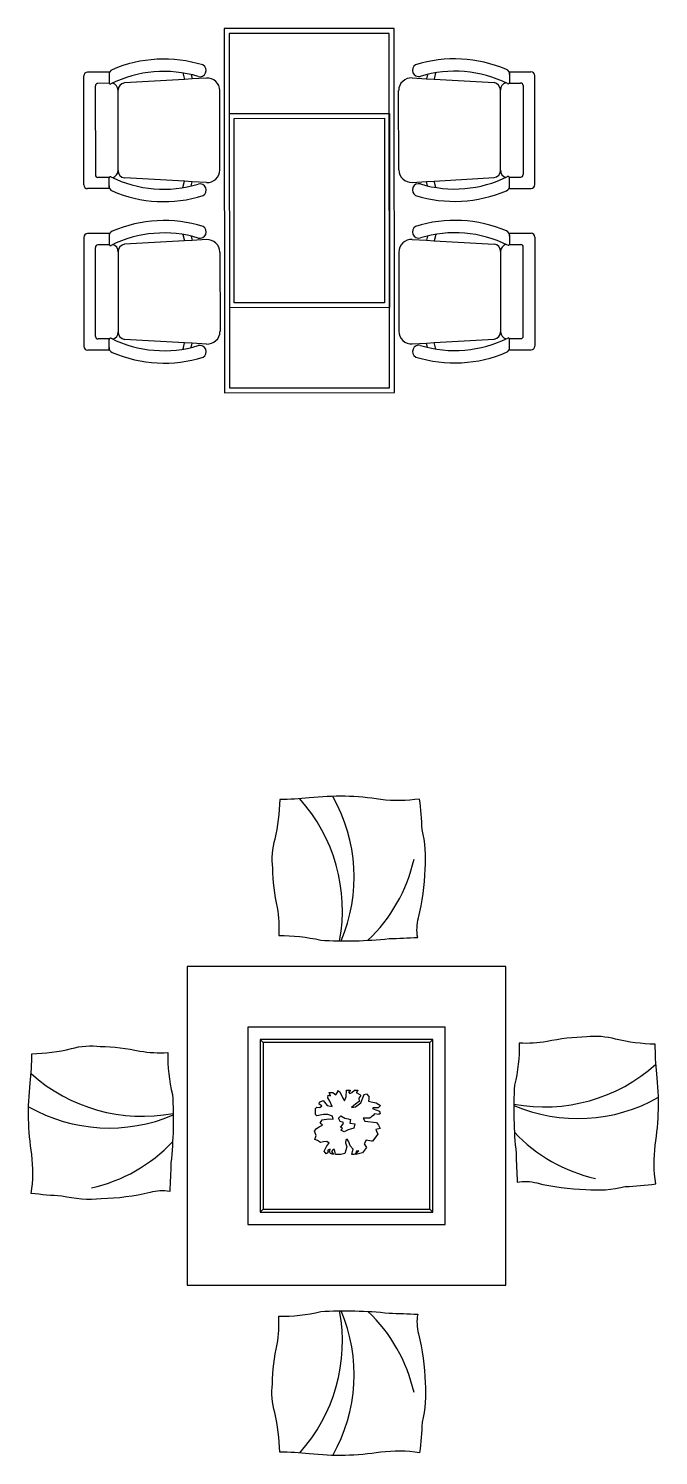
# Model space of a CAD drawing. Header units: millimetres. Extents: x 794 to 24045, y 774 to 18002.
# Drawn here: x 21969 to 24045, y 869 to 5573 of the extents above; entities that cross this region are included whole.
import ezdxf

# ---------------------------------------------------------------- set-up
doc = ezdxf.new("R2010")
doc.units = ezdxf.units.MM

msp = doc.modelspace()

# ---------------------------------------------------------------- linework, layer by layer
at = {"color": 18, "true_color": 0x000000}
for p, q in [((23173.9, 5572.8), (22613.9, 5572.4)), ((22613.9, 5572.4), (22614.7, 4372.4)), ((23157.9, 5556.8), (22629.9, 5556.4)), ((22629.9, 5556.4), (22630.7, 4388.4)), ((23158.7, 4388.8), (23157.9, 5556.8)), ((23174.7, 4372.8), (23173.9, 5572.8)), ((22151.1, 5057.5), (22150.7, 5416.4)), ((22235.8, 5429.2), (22163.2, 5429)), ((22234.1, 5429.2), (22234.2, 5393.9)), ((22477.4, 5426.3), (22482.4, 5405.3)), ((22504.4, 5420.9), (22507.8, 5406.8)), ((22555, 5409.5), (22507.8, 5406.8)), ((23233, 5410), (23280.2, 5407.3)), ((23283.6, 5421.5), (23280.2, 5407.3)), ((23310.6, 5426.9), (23305.6, 5405.9)), ((23552.2, 5430.1), (23624.8, 5430)), ((23553.8, 5430), (23553.8, 5394.8)), ((23637.4, 5058.5), (23637.3, 5417.4)), ((22188.9, 5383.8), (22189.2, 5090.3)), ((22234.6, 5392.3), (22197.3, 5392.1)), ((22264, 5105), (22263.7, 5369.2)), ((22482.4, 5405.3), (22284.8, 5393.9)), ((22507.8, 5406.8), (22482.4, 5405.3)), ((22599.3, 5106.9), (22599.5, 5367.9)), ((23189, 5107.3), (23188.6, 5368.3)), ((23280.2, 5407.3), (23305.6, 5405.9)), ((23305.6, 5405.9), (23503.2, 5394.8)), ((23524.4, 5105.8), (23524.3, 5370.1)), ((23553.4, 5393.1), (23590.8, 5393.1)), ((23599.1, 5384.7), (23599.2, 5091.2)), ((22630.1, 5292.4), (23158.1, 5292.8)), ((22646.1, 5276.4), (23142.1, 5276.8)), ((22646.5, 4668.4), (22646.1, 5276.4)), ((23142.1, 5276.8), (23142.5, 4668.8)), ((23158.1, 5292.8), (23158.5, 4652.8)), ((22234.9, 5081.9), (22197.6, 5081.9)), ((22234.5, 5050.3), (22234.5, 5080.2)), ((22482.8, 5069.3), (22285.2, 5080.3)), ((23305.7, 5069.9), (23503.3, 5081.2)), ((23553.5, 5082.8), (23590.9, 5082.9)), ((23553.9, 5051.2), (23553.9, 5081.1)), ((22236.2, 5045), (22163.5, 5045)), ((22477.8, 5048.3), (22482.8, 5069.3)), ((22508.1, 5067.9), (22482.8, 5069.3)), ((22504.8, 5053.8), (22508.1, 5067.9)), ((22555.4, 5065.3), (22508.1, 5067.9)), ((23233.1, 5065.7), (23280.3, 5068.4)), ((23280.3, 5068.4), (23305.7, 5069.9)), ((23283.7, 5054.3), (23280.3, 5068.4)), ((23310.7, 5048.9), (23305.7, 5069.9)), ((23552.3, 5045.9), (23624.9, 5046)), ((22236.3, 4896.8), (22163.7, 4896.7)), ((22477.9, 4893.8), (22482.9, 4872.8)), ((23310.8, 4894.4), (23305.8, 4873.4)), ((23552.4, 4897.7), (23625, 4897.7)), ((23554.1, 4892.4), (23554, 4862.5)), ((22151.2, 4884.2), (22151.3, 4525.3)), ((22189.5, 4558), (22189.4, 4851.5)), ((22235.1, 4859.9), (22197.7, 4859.8)), ((22234.6, 4891.6), (22234.7, 4861.6)), ((22482.9, 4872.8), (22285.3, 4861.6)), ((22508.2, 4874.3), (22482.9, 4872.8)), ((22504.9, 4888.4), (22508.2, 4874.3)), ((22555.5, 4877), (22508.2, 4874.3)), ((23233.2, 4877.4), (23280.5, 4874.8)), ((23283.8, 4888.9), (23280.5, 4874.8)), ((23280.5, 4874.8), (23305.8, 4873.4)), ((23305.8, 4873.4), (23503.4, 4862.4)), ((23553.7, 4860.8), (23591, 4860.8)), ((23599.6, 4558.9), (23599.3, 4852.4)), ((23637.5, 4885.2), (23637.9, 4526.3)), ((22264.2, 4836.9), (22264.2, 4572.6)), ((22599.5, 4835.5), (22600, 4574.4)), ((23189.2, 4835.9), (23189.1, 4574.8)), ((23524.6, 4837.7), (23524.9, 4573.5)), ((23142.5, 4668.8), (22646.5, 4668.4)), ((23158.5, 4652.8), (22630.5, 4652.4)), ((22235.2, 4549.6), (22197.8, 4549.6)), ((22234.7, 4512.7), (22234.8, 4547.9)), ((22483, 4536.8), (22285.4, 4548)), ((22478, 4515.8), (22483, 4536.8)), ((22508.4, 4535.4), (22483, 4536.8)), ((22505, 4521.2), (22508.4, 4535.4)), ((22555.6, 4532.7), (22508.4, 4535.4)), ((23233.6, 4533.2), (23280.8, 4535.9)), ((23280.8, 4535.9), (23306.2, 4537.4)), ((23284.2, 4521.8), (23280.8, 4535.9)), ((23306.2, 4537.4), (23503.8, 4548.8)), ((23311.2, 4516.4), (23306.2, 4537.4)), ((23554, 4550.5), (23591.3, 4550.6)), ((23554.5, 4513.6), (23554.4, 4548.8)), ((22236.4, 4512.7), (22163.8, 4512.7)), ((23552.8, 4513.6), (23625.4, 4513.7)), ((22630.7, 4388.4), (23158.7, 4388.8)), ((22614.7, 4372.4), (23174.7, 4372.8)), ((22731.9, 2240.5), (22741.9, 2230.5)), ((23301.9, 2240.5), (23291.9, 2230.5)), ((22987.8, 2067.2), (22988.3, 2071.6)), ((22988.3, 2071.6), (22994.8, 2067.6)), ((23015.5, 2051.1), (23016.7, 2072.9)), ((23016.7, 2072.9), (23028.9, 2072.9)), ((23028.9, 2070.3), (23023.2, 2068.1)), ((23028.9, 2072.9), (23028.9, 2070.3)), ((23034.2, 2065), (23043.2, 2072.9)), ((23043.2, 2072.9), (23053.8, 2072.9)), ((23053.8, 2072.9), (23052.1, 2067.2)), ((22926.8, 2026.7), (22927.6, 2033.6)), ((22935.4, 2021.9), (22926.8, 2026.7)), ((22927.6, 2033.6), (22940.2, 2039.3)), ((22940.2, 2039.3), (22952.9, 2022.7)), ((22952.9, 2022.7), (22969.5, 2019.2)), ((22954.9, 2047.6), (22956.5, 2057.2)), ((22961.4, 2036.7), (22954.9, 2047.6)), ((22956.5, 2057.2), (22963.8, 2054.6)), ((22963.8, 2054.6), (22959.8, 2065.5)), ((22959.8, 2065.5), (22972, 2065)), ((22969.5, 2019.2), (22961.4, 2036.7)), ((22972, 2065), (22981.7, 2058)), ((22981.7, 2058), (22987.8, 2067.2)), ((22994.8, 2067.6), (23004.5, 2047.2)), ((23004.5, 2047.2), (23009.8, 2038.4)), ((23009.8, 2038.4), (23015.5, 2051.1)), ((23023.2, 2068.1), (23027.3, 2062.4)), ((23027.3, 2062.4), (23034.2, 2065)), ((23046, 2027.5), (23033, 2016.2)), ((23058.7, 2036.3), (23046, 2027.5)), ((23046, 2017.9), (23064.3, 2031)), ((23052.1, 2067.2), (23048.5, 2065)), ((23048.5, 2065), (23060.7, 2058.5)), ((23063.9, 2055.4), (23057.4, 2046.3)), ((23057.4, 2046.3), (23058.7, 2036.3)), ((23060.7, 2058.5), (23063.9, 2055.4)), ((23064.3, 2031), (23074.5, 2059.4)), ((23074.5, 2059.4), (23082.3, 2060.7)), ((23082.3, 2060.7), (23090, 2051.9)), ((23090.4, 2044.1), (23089.2, 2037.1)), ((23089.2, 2037.1), (23098.1, 2034.5)), ((23090, 2051.9), (23090.4, 2044.1)), ((23098.1, 2034.5), (23114.4, 2031)), ((23114.4, 2031), (23123.8, 2026.2)), ((23123.8, 2026.2), (23129, 2022.3)), ((22914.2, 2012.3), (22919.5, 2017.1)), ((22914.6, 1992.6), (22914.2, 2012.3)), ((22919.1, 1988.7), (22914.6, 1992.6)), ((22940.6, 1993.5), (22919.1, 1988.7)), ((22919.5, 2017.1), (22928.8, 2016.6)), ((22928.8, 2016.6), (22935.4, 2021.9)), ((22929.7, 1963.9), (22936.2, 1975.6)), ((22936.2, 1975.6), (22957.3, 1978.7)), ((22955.7, 1993.5), (22940.6, 1993.5)), ((22970.8, 1987.4), (22955.7, 1993.5)), ((22957.3, 1978.7), (22972.8, 1977.4)), ((22972.8, 1977.4), (22970.8, 1987.4)), ((22990.7, 1981.3), (22997.6, 1988.3)), ((22995.6, 1970.4), (22990.7, 1981.3)), ((22997.6, 1988.3), (23011, 1980.9)), ((23011, 1980.9), (23022.8, 1978.7)), ((23022.8, 1978.7), (23029.8, 1977)), ((23029.8, 1977), (23028.1, 1964.3)), ((23033, 2016.2), (23046, 2017.9)), ((23094, 1980.9), (23072.1, 1980.4)), ((23072.1, 1980.4), (23077.4, 1971.3)), ((23104.2, 1990), (23094, 1980.9)), ((23105, 2014.5), (23102.2, 2012.3)), ((23102.2, 2012.3), (23113.2, 2007.9)), ((23109.1, 1995.7), (23104.2, 1990)), ((23120.9, 2014.9), (23105, 2014.5)), ((23123.3, 1992.6), (23109.1, 1995.7)), ((23113.2, 2007.9), (23125.4, 2003.6)), ((23129, 2022.3), (23120.9, 2014.9)), ((23128.2, 1996.6), (23123.3, 1992.6)), ((23125.4, 2003.6), (23128.2, 1996.6)), ((22911.4, 1937.7), (22918.3, 1946.9)), ((22917, 1923.8), (22911.4, 1937.7)), ((22918.3, 1946.9), (22926.4, 1952.1)), ((22926.4, 1952.1), (22938.2, 1957.3)), ((22938.2, 1957.3), (22929.7, 1963.9)), ((23007, 1966.5), (22995.6, 1970.4)), ((22997.2, 1950.8), (23004.9, 1960)), ((23004.1, 1946.9), (22997.2, 1950.8)), ((22998, 1941.2), (23004.1, 1946.9)), ((23009.4, 1936.4), (22998, 1941.2)), ((23004.9, 1960), (23007, 1966.5)), ((23022.4, 1942.1), (23009.4, 1936.4)), ((23029.8, 1945.1), (23022.4, 1942.1)), ((23028.1, 1964.3), (23044.4, 1962.1)), ((23041.2, 1948.2), (23029.8, 1945.1)), ((23044.4, 1962.1), (23041.2, 1948.2)), ((23077.4, 1971.3), (23115.6, 1966.5)), ((23127.4, 1947.3), (23113.2, 1943.8)), ((23113.2, 1943.8), (23116, 1937.7)), ((23115.6, 1966.5), (23122.5, 1957.3)), ((23116, 1937.7), (23120.1, 1927.7)), ((23122.5, 1957.3), (23127.4, 1947.3)), ((22912.2, 1910.3), (22917, 1923.8)), ((22921.5, 1906.8), (22912.2, 1910.3)), ((22931.3, 1901.1), (22921.5, 1906.8)), ((22940.6, 1902.4), (22931.3, 1901.1)), ((22951.6, 1903.7), (22940.6, 1902.4)), ((22943.5, 1872.3), (22952, 1889.3)), ((22959.4, 1898.9), (22951.6, 1903.7)), ((22952, 1889.3), (22959.4, 1898.9)), ((23018.4, 1886.3), (23011.4, 1864.9)), ((23015.1, 1909.4), (23013.5, 1899.4)), ((23013.5, 1899.4), (23018.4, 1886.3)), ((23019.2, 1912), (23015.1, 1909.4)), ((23024.9, 1902.4), (23019.2, 1912)), ((23028.9, 1889.8), (23024.9, 1902.4)), ((23039.1, 1878.9), (23028.9, 1889.8)), ((23082.7, 1884.5), (23069.2, 1866.2)), ((23081.4, 1908.9), (23075.3, 1896.7)), ((23075.3, 1896.7), (23082.7, 1884.5)), ((23098.9, 1905.5), (23081.4, 1908.9)), ((23102.2, 1905), (23098.9, 1905.5)), ((23120.1, 1927.7), (23102.2, 1905)), ((22950, 1863.6), (22943.5, 1872.3)), ((22955.3, 1867.1), (22950, 1863.6)), ((22955.7, 1875.4), (22954.9, 1871.5)), ((22954.9, 1871.5), (22955.3, 1867.1)), ((22963, 1878.9), (22955.7, 1875.4)), ((22961, 1871.5), (22963, 1878.9)), ((22963.8, 1864), (22961, 1871.5)), ((22973.6, 1860.6), (22963.8, 1864)), ((22973.2, 1877.6), (22967.5, 1870.6)), ((22967.5, 1870.6), (22973.6, 1860.6)), ((22976.9, 1877.6), (22973.2, 1877.6)), ((22980.5, 1860.6), (22976.9, 1877.6)), ((22998.4, 1860.6), (22980.5, 1860.6)), ((23011.4, 1864.9), (22998.4, 1860.6)), ((23034.6, 1861.4), (23036.3, 1871)), ((23041.2, 1860.6), (23034.6, 1861.4)), ((23036.3, 1871), (23039.1, 1878.9)), ((23046, 1863.6), (23041.2, 1860.6)), ((23049.3, 1872.3), (23046, 1863.6)), ((23069.2, 1866.2), (23048.1, 1861.4)), ((23048.1, 1861.4), (23049.3, 1865.4)), ((23049.3, 1865.4), (23057.8, 1873.6)), ((23057.8, 1873.6), (23049.3, 1872.3)), ((22731.9, 1670.5), (22741.9, 1680.5)), ((23301.9, 1670.5), (23291.9, 1680.5))]:
    msp.add_line(p, q, dxfattribs=at)
for points in [[(22931.7, 2567.7, 0.041811), (23156.9, 2572.8, 0.005528), (23251.5, 2576.6, -0.113254), (23254.2, 2641, 0.054812), (23275.6, 2802.2, 0.083941), (23266.1, 2932.4, 0.021183), (23257.6, 3033, -0.06624), (23129.6, 3031.3, 0.06819), (22894.1, 3036.4, -0.018865), (22796.9, 3031.1, -0.052732), (22780.3, 2900.8, 0.09964), (22772.9, 2805.5, 0.05153), (22788.3, 2675.1, -0.054309), (22793.5, 2583, -0.063495)], [(22443.2, 2058.8, -0.041811), (22438.1, 1833.5, -0.005528), (22434.3, 1738.9, 0.113254), (22369.9, 1736.2, -0.054812), (22208.7, 1714.9, -0.083941), (22078.5, 1724.3, -0.021183), (21977.9, 1732.8, 0.06624), (21979.6, 1860.8, -0.06819), (21974.5, 2096.3, 0.018865), (21979.8, 2193.5, 0.052732), (22110, 2210.1, -0.09964), (22205.4, 2217.6, -0.05153), (22335.8, 2202.1, 0.054309), (22427.9, 2197, 0.063495)], [(23570.7, 2089.8, 0.041811), (23575.8, 1864.6, 0.005528), (23579.5, 1770, -0.113254), (23643.9, 1767.3, 0.054812), (23805.2, 1745.9, 0.083941), (23935.4, 1755.4, 0.021183), (24035.9, 1763.9, -0.06624), (24034.2, 1891.9, 0.06819), (24039.3, 2127.4, -0.018865), (24034.1, 2224.6, -0.052732), (23903.8, 2241.2, 0.09964), (23808.4, 2248.6, 0.05153), (23678, 2233.2, -0.054309), (23586, 2228.1, -0.063495)], [(22931.7, 1343.4, -0.041811), (23156.9, 1338.3, -0.005528), (23251.5, 1334.5, 0.113254), (23254.2, 1270.1, -0.054812), (23275.6, 1108.9, -0.083941), (23266.1, 978.7, -0.021183), (23257.6, 878.1, 0.06624), (23129.6, 879.8, -0.06819), (22894.1, 874.7, 0.018865), (22796.9, 880, 0.052732), (22780.3, 1010.3, -0.09964), (22772.9, 1105.6, -0.05153), (22788.3, 1236, 0.054309), (22793.5, 1328.1, 0.063495)]]:
    msp.add_lwpolyline(points, format="xyb", close=True, dxfattribs=at)
for points in [[(22491.9, 1430.5), (23541.9, 1430.5), (23541.9, 2480.5), (22491.9, 2480.5)], [(22691.9, 1630.5), (23341.9, 1630.5), (23341.9, 2280.5), (22691.9, 2280.5)], [(22731.9, 1670.5), (23301.9, 1670.5), (23301.9, 2240.5), (22731.9, 2240.5)], [(22741.9, 1680.5), (23291.9, 1680.5), (23291.9, 2230.5), (22741.9, 2230.5)]]:
    msp.add_lwpolyline(points, close=True, dxfattribs=at)
for centre, radius, start, end in [((22415.2, 5039.9), 432.3, 72.7119, 113.3258), ((23373.3, 5040.6), 432.3, 66.7517, 107.3656), ((22163.2, 5416.5), 12.5, 90.1463, 180.146), ((22250.7, 5421.6), 16.7, 113.3258, 184.8566), ((22414.7, 5040.7), 390.7, 73.1676, 116.5296), ((22533.3, 5434.7), 20.8, 254.7795, 60.0186), ((22557.4, 5367.9), 41.7, 0.1463, 93.3068), ((23230.6, 5368.4), 41.7, 86.7707, 179.9312), ((23254.6, 5435.2), 20.8, 120.0589, 285.298), ((23373.7, 5041.4), 390.7, 63.5479, 106.9099), ((23537.3, 5422.5), 16.7, 355.2209, 66.7517), ((23624.8, 5417.5), 12.5, 359.9316, 89.9312), ((22197.3, 5383.8), 8.33, 90.1463, 180.1463), ((22238.4, 5394), 4.17, 180.1463, 296.5296), ((22238.7, 5369.2), 25, 0.1463, 72.8968), ((22288.7, 5369.2), 25, 98.9209, 179.9714), ((23499.3, 5370), 25, 0.1061, 81.1566), ((23549.3, 5370.1), 25, 107.1807, 179.9312), ((23549.6, 5394.8), 4.17, 243.5479, 359.9312), ((23590.8, 5384.8), 8.33, 359.9312, 89.9312), ((22197.6, 5090.3), 8.33, 179.9714, 269.9714), ((22238.7, 5080.2), 4.17, 63.5881, 179.9714), ((22414.3, 5433.8), 390.7, 243.5881, 286.9501), ((22239, 5105), 25, 287.2209, 359.9714), ((22289, 5105), 25, 180.1463, 261.1967), ((22557.7, 5106.9), 41.7, 266.8108, 359.9714), ((23230.7, 5107.3), 41.7, 180.1061, 273.2667), ((23373.6, 5434.5), 390.7, 253.1274, 296.4894), ((23499.4, 5105.9), 25, 278.8808, 359.9312), ((23549.4, 5105.9), 25, 180.1061, 252.8566), ((23549.7, 5081.1), 4.17, 0.1061, 116.4894), ((23590.8, 5091.2), 8.33, 270.1061, 0.1061), ((22163.6, 5057.5), 12.5, 179.9717, 269.9714), ((22251, 5052.6), 16.7, 175.261, 246.7919), ((22414.8, 5434.6), 432.3, 246.7919, 287.4058), ((22533.7, 5040.1), 20.8, 300.0991, 105.3382), ((23254.8, 5040.6), 20.8, 74.7393, 239.9785), ((23373.1, 5435.3), 432.3, 252.6717, 293.2857), ((23537.4, 5053.5), 16.7, 293.2857, 4.8165), ((23624.9, 5058.5), 12.5, 270.1061, 0.1058), ((22415.5, 4507.5), 432.3, 72.6717, 113.2857), ((23373.8, 4508.1), 432.3, 66.7919, 107.4058), ((22163.7, 4884.2), 12.5, 90.1061, 180.1058), ((22251.1, 4889.3), 16.7, 113.2857, 184.8165), ((22415, 4508.3), 390.7, 73.1274, 116.4894), ((22533.8, 4902.2), 20.8, 254.7393, 59.9785), ((23254.9, 4902.6), 20.8, 120.0991, 285.3382), ((23374.2, 4508.9), 390.7, 63.5881, 106.9501), ((23537.6, 4890.1), 16.7, 355.261, 66.7918), ((23625, 4885.2), 12.5, 359.9717, 89.9714), ((22197.7, 4851.5), 8.33, 90.1061, 180.1061), ((22238.9, 4861.6), 4.17, 180.1061, 296.4894), ((22239.2, 4836.8), 25, 0.1061, 72.8566), ((22289.2, 4836.9), 25, 98.8808, 179.9312), ((22557.9, 4835.4), 41.7, 0.1061, 93.2667), ((23230.9, 4835.8), 41.7, 86.8108, 179.9714), ((23499.6, 4837.7), 25, 0.1463, 81.1967), ((23549.6, 4837.7), 25, 107.2209, 179.9714), ((23549.9, 4862.5), 4.17, 243.5881, 359.9714), ((23591, 4852.5), 8.33, 359.9714, 89.9714), ((22239.2, 4572.6), 25, 287.1807, 359.9312), ((22289.2, 4572.7), 25, 180.1061, 261.1566), ((22558, 4574.3), 41.7, 266.7707, 359.9312), ((23231.2, 4574.8), 41.7, 180.1463, 273.3068), ((23499.9, 4573.5), 25, 278.9209, 359.9714), ((23549.9, 4573.5), 25, 180.1463, 252.8968), ((22163.8, 4525.2), 12.5, 179.9316, 269.9312), ((22197.8, 4558), 8.33, 179.9312, 269.9312), ((22251.3, 4520.2), 16.7, 175.2209, 246.7517), ((22239, 4547.9), 4.17, 63.5479, 179.9312), ((22414.8, 4901.4), 390.7, 243.5479, 286.9099), ((22533.9, 4507.5), 20.8, 300.0589, 105.298), ((23255.3, 4508), 20.8, 74.7795, 240.0186), ((23373.8, 4902), 390.7, 253.1676, 296.5296), ((23537.9, 4521.1), 16.7, 293.3258, 4.8567), ((23550.2, 4548.8), 4.17, 0.1463, 116.5296), ((23591.3, 4558.9), 8.33, 270.1463, 0.1463), ((23625.4, 4526.2), 12.5, 270.1463, 0.1459), ((22415.3, 4902.2), 432.3, 246.7517, 287.3656), ((23373.3, 4902.8), 432.3, 252.7119, 293.3258), ((22454.1, 2666.7), 549.3, 349.3656, 41.9475), ((22504.8, 2776.1), 537.2, 336.8879, 29.6396), ((22727.6, 2949.1), 524.4, 313.2645, 347.3803), ((22344.2, 2536.3), 549.3, 228.0525, 280.6344), ((23669.7, 2567.4), 549.3, 259.3656, 311.9475), ((23779.1, 2516.7), 537.2, 246.8879, 299.6396), ((22234.7, 2485.6), 537.2, 240.3604, 293.1121), ((23952, 2293.9), 524.4, 223.2645, 257.3803), ((22061.8, 2262.8), 524.4, 282.6197, 316.7355), ((22454.1, 1244.4), 549.3, 318.0525, 10.6344), ((22504.8, 1135), 537.2, 330.3604, 23.1121), ((22727.6, 962), 524.4, 12.6197, 46.7355)]:
    msp.add_arc(centre, radius, start, end, dxfattribs=at)

doc.saveas('drawing.dxf')
